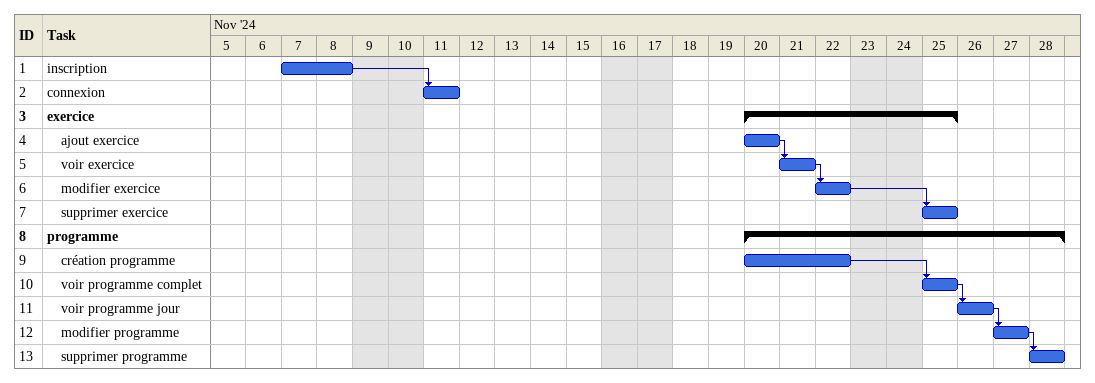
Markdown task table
| ID | Level | Task | Start | Finish | Predecessors |
|---|---|---|---|---|---|
| 1 | 1 | inscription | 2024-11-07 | 2024-11-08 |  |
| 2 | 1 | connexion | 2024-11-11 | 2024-11-11 | 1 |
| 3 | 1 | **exercice** | 2024-11-20 | 2024-11-25 |  |
| 4 | 2 | ajout exercice | 2024-11-20 | 2024-11-20 |  |
| 5 | 2 | voir exercice | 2024-11-21 | 2024-11-21 | 4 |
| 6 | 2 | modifier exercice | 2024-11-22 | 2024-11-22 | 5 |
| 7 | 2 | supprimer exercice | 2024-11-25 | 2024-11-25 | 6 |
| 8 | 1 | **programme** | 2024-11-20 | 2024-11-28 |  |
| 9 | 2 | création programme | 2024-11-20 | 2024-11-22 |  |
| 10 | 2 | voir programme complet | 2024-11-25 | 2024-11-25 | 9 |
| 11 | 2 | voir programme jour | 2024-11-26 | 2024-11-26 | 10 |
| 12 | 2 | modifier programme | 2024-11-27 | 2024-11-27 | 11 |
| 13 | 2 | supprimer programme | 2024-11-28 | 2024-11-28 | 12 |
